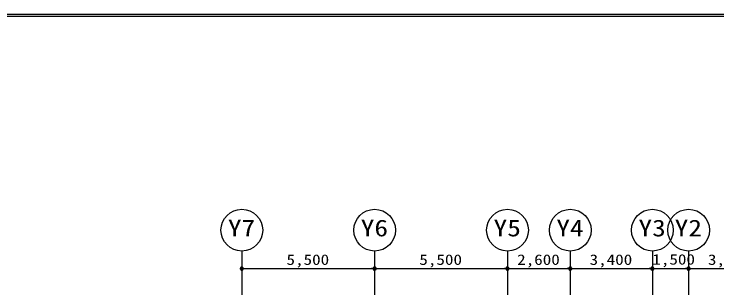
# Model space of a CAD drawing. Units: millimetres, scale not verified. Extents: x -36086 to 36581, y -25429 to 25491.
# Drawn here: x -11690 to 17415, y 14141 to 25491 of the extents above; entities that cross this region are included whole.
import ezdxf
from ezdxf.enums import TextEntityAlignment as Align

# ---------------------------------------------------------------- set-up
doc = ezdxf.new("R2010")
doc.units = ezdxf.units.MM
doc.header["$LTSCALE"] = 180
doc.linetypes.add('LONG_CHAIN', pattern=[21, 18, -1, 1, -1])
for name, color, linetype in [('0-0_基準芯', 7, 'Continuous'), ('0-6_図面枠', 7, 'Continuous'), ('1-6_寸法_SNP', 7, 'Continuous'), ('1-7_0', 7, 'Continuous')]:
    doc.layers.add(name, color=color, linetype=linetype)
doc.styles.add('ＭＳ ゴシック', font='')
doc.styles.get('ＭＳ ゴシック').set_extended_font_data('MS Gothic')

# ---------------------------------------------------------------- blocks, each defined once
blk = doc.blocks.new('_DOT')
at = {"layer": '1-7_0'}
blk.add_line((-0.5, 0), (-1, 0), dxfattribs=at)
for points in [[(0.502, -0.032), (0.496, 0.063), (0.484, 0.124), (0.465, 0.184), (0.438, 0.241), (0.405, 0.294), (0.364, 0.342), (0.319, 0.385), (0.268, 0.422), (0.213, 0.452), (0.155, 0.476), (0.094, 0.491), (0.031, 0.499), (-0.031, 0.499), (-0.094, 0.491), (-0.155, 0.476), (-0.213, 0.452), (-0.268, 0.422), (-0.319, 0.385), (-0.364, 0.342), (-0.405, 0.294), (-0.438, 0.241), (-0.465, 0.184), (-0.484, 0.124), (-0.502, 0.032), (-0.5, 0), (0, 0)], [(-0.502, 0.032), (-0.496, -0.063), (-0.484, -0.124), (-0.465, -0.184), (-0.438, -0.241), (-0.405, -0.294), (-0.364, -0.342), (-0.319, -0.385), (-0.268, -0.422), (-0.213, -0.452), (-0.155, -0.476), (-0.094, -0.491), (-0.031, -0.499), (0.031, -0.499), (0.094, -0.491), (0.155, -0.476), (0.213, -0.452), (0.268, -0.422), (0.319, -0.385), (0.364, -0.342), (0.405, -0.294), (0.438, -0.241), (0.465, -0.184), (0.484, -0.124), (0.502, -0.032), (0.5, 0), (0, 0)]]:
    blk.add_lwpolyline(points, close=True, dxfattribs=at)

msp = doc.modelspace()

# ---------------------------------------------------------------- linework, layer by layer
at = {"layer": '0-0_基準芯', "linetype": 'LONG_CHAIN'}
for p, q in [((-2258.7, 15671.4), (-2258.7, -7078.6)), ((3241.3, 15671.4), (3241.3, -7078.6)), ((8741.3, 15671.4), (8741.3, -7078.6)), ((11341.3, 15671.4), (11341.3, -7078.6)), ((14741.3, 15671.4), (14741.3, -7078.6)), ((16241.3, 15671.4), (16241.3, -7078.6))]:
    msp.add_line(p, q, dxfattribs=at)
at = {"layer": '0-0_基準芯'}
for centre in [(-2258.7, 16535.4), (3241.3, 16535.4), (8741.3, 16535.4), (11341.3, 16535.4), (14741.3, 16535.4), (16241.3, 16535.4)]:
    msp.add_circle(centre, 864, dxfattribs=at)
at = {"layer": '0-6_図面枠'}
for p, q in [((-36085.5, 25491.3), (36580.8, 25491.3)), ((-35995.5, 25401.3), (36490.8, 25401.3))]:
    msp.add_line(p, q, dxfattribs=at)
at = {"layer": '1-6_寸法_SNP'}
for p, q in [((-2258.7, 14943.1), (3241.3, 14943.1)), ((3241.3, 14943.1), (8741.3, 14943.1)), ((8741.3, 14943.1), (11341.3, 14943.1)), ((11341.3, 14943.1), (14741.3, 14943.1)), ((14741.3, 14943.1), (16241.3, 14943.1)), ((16241.3, 14943.1), (19641.3, 14943.1))]:
    msp.add_line(p, q, dxfattribs=at)

# ---------------------------------------------------------------- block references
at = {"layer": '1-6_寸法_SNP', "xscale": 129.6, "yscale": 129.6, "rotation": 180}
for p in [(-2258.7, 14943.1), (3241.3, 14943.1), (8741.3, 14943.1), (11341.3, 14943.1), (14741.3, 14943.1), (16241.3, 14943.1)]:
    msp.add_blockref('_DOT', p, dxfattribs=at)
at = {"layer": '1-6_寸法_SNP', "xscale": 129.6, "yscale": 129.6}
for p in [(3241.3, 14943.1), (8741.3, 14943.1), (11341.3, 14943.1), (14741.3, 14943.1), (16241.3, 14943.1)]:
    msp.add_blockref('_DOT', p, dxfattribs=at)

# ---------------------------------------------------------------- texts
at = {"layer": '0-0_基準芯', "style": 'ＭＳ ゴシック', "width": 1.2}
for s, p in [('Y7', (-2834.7, 16070.1)), ('Y6', (2665.3, 16070.1)), ('Y5', (8165.3, 16070.1)), ('Y4', (10765.3, 16070.1)), ('Y3', (14165.3, 16070.1)), ('Y2', (15665.3, 16070.1))]:
    msp.add_text(s, height=692.8, dxfattribs=at).set_placement(p, align=Align.BOTTOM_LEFT)
at = {"layer": '1-6_寸法_SNP', "style": 'ＭＳ ゴシック', "width": 1.2}
for s, p in [('5,500', (-408.7, 14967.3)), ('5,500', (5091.3, 14967.3)), ('2,600', (9141.3, 14967.3)), ('3,400', (12141.3, 14967.3)), ('1,500', (14738.9, 14979.1)), ('3,400', (17041.3, 14967.3))]:
    msp.add_text(s, height=432.8, dxfattribs=at).set_placement(p, align=Align.BOTTOM_LEFT)

doc.saveas('drawing.dxf')
